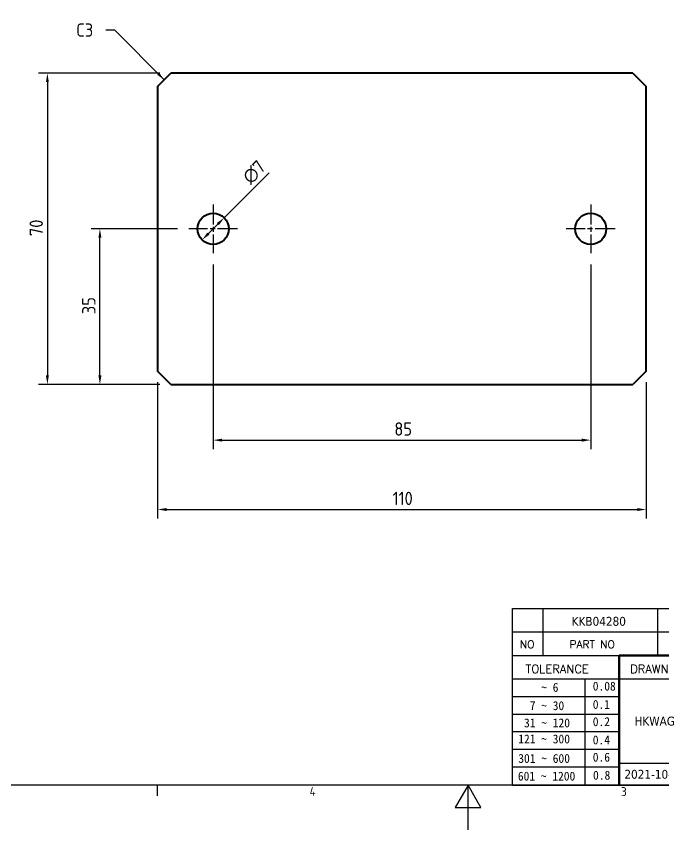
# Model space of a CAD drawing. Header units: millimetres. Extents: x 0 to 420, y 0 to 297.
# Drawn here: x 108.3 to 254, y 0 to 183 of the extents above; entities that cross this region are included whole.
import ezdxf
from ezdxf.enums import TextEntityAlignment as Align

# ---------------------------------------------------------------- set-up
doc = ezdxf.new("R2010")
doc.units = ezdxf.units.MM
doc.linetypes.add('CHAIN', pattern=[0.35429999999999995, 0.2362, -0.0295, 0.0591, -0.0295])
doc.layers.get('0').update_dxf_attribs({"color": 3, "lineweight": 25})
for name, color, linetype, lineweight in [('가시적인 것(ISO)', 3, 'Continuous', 40), ('경계(ISO)', 7, 'Continuous', 25), ('기호(ISO)', 5, 'Continuous', 25), ('제목(ISO)', 5, 'Continuous', 50), ('중심 표식(ISO)', 1, 'Continuous', 25), ('치수(ISO)', 2, 'Continuous', 25), ('해치(ISO)', 7, 'Continuous', 18)]:
    doc.layers.add(name, color=color, linetype=linetype, lineweight=lineweight)
doc.styles.add('HAN_291', font='')
doc.styles.add('HAN_370', font='', dxfattribs={"width": 2})
doc.styles.add('RC_284', font='ROMANC.shx')
doc.styles.add('RC_287', font='ROMANC.shx')
doc.styles.add('RC_292', font='ROMANC.shx')
doc.styles.add('ROMANT_294', font='romant.shx')
doc.styles.add('문자 텍스트_PSTEK_POSCO', font='isocp.shx')
doc.styles.add('치수 텍스트_PSTEK_POSCO', font='isocp.shx')
doc.styles.add('텍스트 스타일198', font='tahoma.ttf')
doc.styles.add('텍스트 스타일333', font='ROMANC.shx', dxfattribs={"width": 0.800000011920929})
doc.styles.get('HAN_291').set_extended_font_data('GulimChe')
doc.styles.get('HAN_370').set_extended_font_data('GulimChe')
doc.dimstyles.new('치수_PSTEK_POSCO', dxfattribs={"dimtxt": 3, "dimasz": 2, "dimexe": 2, "dimexo": 2.5, "dimgap": 1, "dimtad": 1, "dimrnd": 1e-08, "dimdsep": 46, "dimtxsty": '치수 텍스트_PSTEK_POSCO', "dimcen": 0.09, "dimdle": 10, "dimclrd": 7, "dimclre": 7, "dimclrt": 2, "dimadec": 1, "dimazin": 2, "dimtfac": 1, "dimtmove": 0, "dimatfit": 3, "dimfxl": 0, "dimtolj": 1, "dimlwd": -1, "dimlwe": -1, "dimarcsym": 0})
doc.dimstyles.new('치수_PSTEK_POSCO$7', dxfattribs={"dimtxt": 3, "dimasz": 2, "dimexe": 2, "dimexo": 2.5, "dimgap": 1, "dimtad": 1, "dimrnd": 1e-08, "dimdsep": 46, "dimtxsty": '치수 텍스트_PSTEK_POSCO', "dimcen": 0.09, "dimdle": 10, "dimclrd": 7, "dimclre": 7, "dimclrt": 2, "dimadec": 1, "dimazin": 2, "dimtfac": 1, "dimtmove": 0, "dimatfit": 3, "dimfxl": 0, "dimtolj": 1, "dimlwd": -1, "dimlwe": -1, "dimarcsym": 0})

# ---------------------------------------------------------------- blocks, each defined once
blk = doc.blocks.new('경계 Default Border')
at = {"layer": '경계(ISO)'}
blk.add_line((140, 10), (140, 7.599999904632568), dxfattribs=at)
at = {"layer": '경계(ISO)', "flags": 128}
for points in [[(10, 10), (10, 287.0000076293945), (410, 287.0000076293945), (410, 10), (10, 10)], [(210, 0), (210, 10), (207.1132469177246, 5), (212.8867530822754, 5), (210, 10)]]:
    blk.add_lwpolyline(points, dxfattribs=at)
at = {"layer": '경계(ISO)', "color": 2, "char_height": 2.000000029802322, "attachment_point": 7, "style": '문자 텍스트_PSTEK_POSCO'}
for s, insert in [('4', (174.3156467487881, 7.599999970197677)), ('3', (244.4456930345745, 7.580929648038))]:
    blk.add_mtext(s, dxfattribs=dict(at, insert=insert))
blk = doc.blocks.new('제목 블록 PSTEK')
for color, points in [(5, [(321.6183518841322, 17.4193704504104), (319.5281351041078, 18.24969419629727), (322.4505835294948, 22.02344462252142), (317.2195697678507, 17.0593801673321), (318.9235935156908, 16.2694494742633), (316.1741874603099, 12.79820726128571)]), (252, [(317.2195697678507, 17.0593801673321), (322.0326348870767, 21.62682475217465), (322.2781991042243, 21.94392121864296), (317.0471853425802, 16.97985676345368), (318.7512090904202, 16.1899260703855), (316.0018030350395, 12.71868385740789), (316.3356552234328, 13.00206718743325), (318.9235935156908, 16.2694494742633)]), (1, [(324.4839107253602, 19.60711530335299), (325.2419748254881, 19.60711530335299), (325.2419748254881, 20.25857663940324), (321.2266040451076, 20.25857663940324), (321.2266040451076, 19.60711530335299), (321.9846681452406, 19.60711530335299), (321.9846681452406, 15.3430047401139), (324.4839107253602, 15.3430047401139)]), (1, [(329.2277337269622, 20.25857663940324), (325.65654113025, 20.25857663940324), (325.65654113025, 15.3430047401139), (329.3580259941756, 15.3430047401139), (329.3580259941756, 15.9944660761648), (328.1137701654877, 15.9944660761648), (328.1137701654877, 17.56360607323003), (329.2277337269622, 17.56360607323003), (329.2277337269622, 18.25543873810179), (328.1137701654877, 18.25543873810179), (328.1137701654877, 19.60711530335299), (329.2277337269622, 19.60711530335299)]), (1, [(332.3312149849806, 20.25857663940324), (329.8592894925411, 20.25857663940324), (329.8592894925411, 15.3430047401139), (332.3312149849806, 15.3430047401139), (332.3312149849806, 17.4318630164523), (333.0701931098801, 15.3430047401139), (335.4855464857051, 15.3430047401139), (334.2514536401189, 19.30614745124769), (335.4379594596742, 20.25857663940324), (334.3071782107978, 20.25857663940324), (332.3312149849806, 18.99741471888304)]), (252, [(321.9846681452406, 19.60711530335299), (321.4042753185749, 19.60711530335299), (321.4042753185749, 19.45905590879572), (321.9846681452406, 19.45905590879572)]), (252, [(324.6615819988275, 19.45905590879572), (325.4196460989604, 19.45905590879572), (325.4196460989604, 20.11051724484596), (325.2419748254881, 20.11051724484596), (325.2419748254881, 19.60711530335299), (324.4839107253602, 19.60711530335299), (324.4839107253602, 15.3430047401139), (322.1623394187076, 15.3430047401139), (322.1623394187076, 15.19494534555726), (324.6615819988275, 15.19494534555726)]), (252, [(328.2914414389548, 19.45905590879572), (329.4054050004294, 19.45905590879572), (329.4054050004294, 20.11051724484596), (329.2277337269622, 20.11051724484596), (329.2277337269622, 19.60711530335299), (328.1137701654877, 19.60711530335299), (328.1137701654877, 18.25543873810179), (328.2914414389548, 18.25543873810179)]), (252, [(332.5088862584528, 20.1105172448466), (332.3312149849806, 20.1105172448466), (332.3312149849806, 18.99741471888368), (332.5088862584528, 19.11081371413894)]), (252, [(335.6156307331414, 20.11051724484596), (335.2535118015555, 20.11051724484596), (334.2514536401189, 19.30614745124769), (335.4855464857051, 15.3430047401139), (333.1954852176545, 15.3430047401139), (333.2478643833523, 15.19494534555726), (335.6632177591723, 15.19494534555726), (334.4291249135862, 19.15808805669106)]), (252, [(328.2914414389548, 17.41554667867274), (329.4054050004294, 17.41554667867274), (329.4054050004294, 18.10737934354514), (329.2277337269622, 18.10737934354514), (329.2277337269622, 17.56360607323003), (328.1137701654877, 17.56360607323003), (328.1137701654877, 15.9944660761648), (328.2914414389548, 15.9944660761648)]), (252, [(332.5088862584528, 16.92964231796647), (332.3312149849806, 17.43186301645164), (332.3312149849806, 15.3430047401139), (330.0369607660135, 15.3430047401139), (330.0369607660135, 15.19494534555726), (332.5088862584528, 15.19494534555726)]), (252, [(329.5356972676428, 15.8464066816075), (329.3580259941756, 15.8464066816075), (329.3580259941756, 15.3430047401139), (325.8342124037171, 15.3430047401139), (325.8342124037171, 15.19494534555726), (329.5356972676428, 15.19494534555726)])]:
    blk.add_hatch(color=color).paths.add_polyline_path(points)
h = blk.add_hatch(color=1)
edge = h.paths.add_edge_path(flags=0)
edge.add_line((314.2242174273352, 19.60711530335299), (314.2242174273352, 17.00126995915134))
edge.add_line((314.2242174273352, 17.00126995915134), (314.3485873187598, 17.00126995915134))
edge.add_arc((314.3485873187598, 17.6527312952023), 0.6514613360509371, 270, 360)
edge.add_line((315.0000486548106, 17.6527312952023), (315.0000486548106, 18.95565396730211))
edge.add_arc((314.3485873187598, 18.95565396730212), 0.6514613360508712, 0, 90)
edge.add_line((314.3485873187598, 19.60711530335299), (314.2242174273352, 19.60711530335299))
edge = h.paths.add_edge_path()
edge.add_arc((314.9847713324306, 18.28938669179658), 1.969189947606664, 269.9999999999959, 450)
edge.add_line((314.9847713324306, 20.25857663940318), (311.7664314776902, 20.25857663940324))
edge.add_line((311.7664314776902, 20.25857663940324), (311.7664314776902, 15.3430047401139))
edge.add_line((311.7664314776902, 15.3430047401139), (314.2242174273352, 15.3430047401139))
edge.add_line((314.2242174273352, 15.3430047401139), (314.2242174273352, 16.32019674418991))
edge.add_line((314.2242174273352, 16.32019674418991), (314.9847713324307, 16.32019674418991))
h = blk.add_hatch(color=252)
edge = h.paths.add_edge_path()
edge.add_arc((314.9847713324309, 18.28938669179657), 1.969189947606666, 270, 406.8278729790604)
edge.add_arc((315.1624426058984, 18.1413272972396), 1.969189947606962, -90, 53.560984836317004, ccw=False)
edge.add_line((315.1624426058984, 16.17213734963263), (314.4018887008024, 16.17213734963263))
edge.add_line((314.4018887008024, 16.17213734963263), (314.4018887008024, 15.19494534555726))
edge.add_line((314.4018887008024, 15.19494534555726), (311.9441027511573, 15.19494534555726))
edge.add_line((311.9441027511573, 15.19494534555726), (311.9441027511573, 15.3430047401139))
edge.add_line((311.9441027511573, 15.3430047401139), (314.2242174273352, 15.3430047401139))
edge.add_line((314.2242174273352, 15.3430047401139), (314.2242174273352, 16.32019674418991))
edge.add_line((314.2242174273352, 16.32019674418991), (314.9847713324309, 16.32019674418991))
h = blk.add_hatch(color=252)
edge = h.paths.add_edge_path()
edge.add_line((314.4018887008024, 19.45905590879572), (314.5262585922315, 19.45905590879572))
edge.add_arc((314.5262585922314, 18.80759457274939), 0.6514613360463194, 60.4189348879147, 90.00000000000318, ccw=False)
edge.add_arc((314.3485873187602, 18.95565396730057), 0.6514613360524251, 39.96992292766206, 90.00000000009999)
edge.add_line((314.3485873187591, 19.60711530335307), (314.2242174273352, 19.60711530335298))
edge.add_line((314.2242174273352, 19.60711530335299), (314.2242174273352, 17.00126995915134))
edge.add_line((314.2242174273352, 17.00126995915134), (314.3485873187591, 17.00126995915134))
edge.add_arc((314.3485873187568, 17.652731295233), 0.6514613360816299, 270.0000000002, 274.6930825552478)
edge.add_line((314.4018887008024, 17.0034541317032), (314.4018887008024, 19.45905590879572))
at = {"layer": '해치(ISO)', "true_color": 0x27d1fc}
h = blk.add_hatch(color=140, dxfattribs=at)
edge = h.paths.add_edge_path()
edge.add_ellipse((330.3660919371412, 20.15576403068321), major_axis=(9.100907360794343, 0), ratio=0.4069904968023172, start_angle=301.3098473703837, end_angle=507.7436900681698)
edge.add_ellipse((331.5340919371412, 20.4634168429492), major_axis=(-9.82350664112931, 0), ratio=0.3942600559756514, start_angle=111.51207141178469, end_angle=334.47025347086895, ccw=False)
edge.add_line((335.1363447531188, 16.8601935978785), (335.0955236905705, 16.99119398620872))
at = {"color": 180}
for p, q in [((182.475792979055, 11.79100474011392), (182.4757929790549, 51.56524660363496)), ((182.4757929790549, 51.56524660363496), (372.4757929537551, 51.56524660363496)), ((189.2651435055721, 51.56524660363496), (189.2651435055722, 41.00524660363494)), ((215.2152739891528, 41.00524660363494), (215.2152739891528, 51.56524660363496)), ((280.8758854511282, 51.56524660363496), (280.8758854511282, 41.00524660363494)), ((310.0881549537552, 51.56524660363496), (310.0881549537553, 41.00524660363494)), ((316.9044520275131, 51.56524660363496), (316.9044520275127, 41.00524660363494)), ((338.4566026226726, 51.56524660363496), (338.4566026226727, 41.00524660363494)), ((372.4757929537551, 51.56524660363496), (372.4757929537551, 11.79100474011389)), ((182.475792979055, 46.2852466036349), (372.4757929537551, 46.28524660363492)), ((182.475792979055, 41.00524660363493), (206.451475290024, 41.00524660363493)), ((222.9401812389276, 11.79100474011392), (222.9401812389276, 41.00524660363494)), ((239.4288871878316, 11.79100474011392), (239.4288871878316, 41.00524660363494)), ((255.9175931367356, 11.79100474011392), (255.9175931367356, 41.00524660363494)), ((268.6918866058747, 41.00524660363494), (268.6918866058747, 30.44524660363498)), ((280.8758854511282, 41.00524660363494), (280.8758854511282, 25.16524660363502)), ((310.088154953755, 41.00524660363494), (310.088154953755, 11.79100474011392)), ((182.475792979055, 35.72524660363497), (206.451475290024, 35.72524660363497)), ((198.8621818849491, 12.02524660363491), (198.8621818849491, 35.72524660363497)), ((206.451475290024, 35.72524660363497), (372.4757929537551, 35.72524660363497)), ((182.475792979055, 31.77524660363492), (206.451475290024, 31.77524660363492)), ((255.917593136736, 30.44524660363498), (372.4757929537552, 30.44524660363501)), ((182.475792979055, 27.82524660363487), (206.451475290024, 27.82524660363487)), ((182.475792979055, 23.87524660363505), (206.451475290024, 23.87524660363505)), ((255.9175931367359, 25.16524660363502), (372.4757929537552, 25.165246603635)), ((268.6918866058744, 25.16524660363502), (268.6918866058744, 11.79100474011392)), ((182.475792979055, 19.92524660363478), (206.451475290024, 19.92524660363478)), ((255.9175931367359, 19.88524660363481), (310.0881549537553, 19.88524660363481)), ((206.451475290024, 16.74100474011396), (255.9175931367359, 16.74100474011396)), ((182.475792979055, 15.97524660363496), (206.451475290024, 15.97524660363496)), ((182.475792979055, 11.79100474011392), (372.4757929537551, 11.79100474011389))]:
    blk.add_line(p, q, dxfattribs=at)
at = {"color": 7, "lineweight": 50}
for p, q in [((206.4514752900237, 11.79100474011392), (206.4514752900237, 41.00524660363494)), ((206.451475290024, 41.00524660363494), (372.4757929537551, 41.00524660363496))]:
    blk.add_line(p, q, dxfattribs=at)
at = {"color": 7}
for p, q in [((322.4505835294948, 22.02344462252142), (317.2195697678507, 17.0593801673321)), ((319.5281351041078, 18.24969419629727), (322.4505835294948, 22.02344462252142)), ((311.7664314776902, 20.25900474011391), (311.7664314776902, 15.34300474011391)), ((314.9847713324309, 20.25857663940324), (311.7664314776902, 20.25857663940324)), ((314.9847713324309, 20.25857663940324), (311.7664314776902, 20.25857663940324)), ((311.7664314776902, 20.25857663940324), (311.7664314776902, 15.3430047401139)), ((322.2781991042243, 21.94392121864296), (317.0471853425802, 16.97985676345368)), ((317.2195697678507, 17.0593801673321), (322.0326348870767, 21.62682475217465)), ((325.2419748254881, 20.25857663940324), (321.2266040451076, 20.25857663940324)), ((321.2266040451076, 20.25857663940324), (321.2266040451076, 19.60711530335299)), ((325.2419748254881, 20.25857663940324), (321.2266040451076, 20.25857663940324)), ((321.2266040451076, 20.25857663940324), (321.2266040451076, 19.60711530335299)), ((322.0326348870767, 21.62682475217465), (322.2781991042243, 21.94392121864296)), ((325.2419748254881, 19.60711530335299), (325.2419748254881, 20.25857663940324)), ((325.2419748254881, 19.60711530335299), (325.2419748254881, 20.25857663940324)), ((329.2277337269622, 20.25857663940324), (325.65654113025, 20.25857663940324)), ((325.65654113025, 20.25857663940324), (325.65654113025, 15.3430047401139)), ((325.65654113025, 20.25857663940324), (325.65654113025, 15.3430047401139)), ((329.2277337269622, 20.25857663940324), (325.65654113025, 20.25857663940324)), ((329.2277337269622, 19.60711530335299), (329.2277337269622, 20.25857663940324)), ((329.2277337269622, 19.60711530335299), (329.2277337269622, 20.25857663940324)), ((332.3312149849806, 20.25857663940324), (329.8592894925411, 20.25857663940324)), ((329.8592894925411, 20.25857663940324), (329.8592894925411, 15.3430047401139)), ((329.8592894925411, 20.25857663940324), (329.8592894925411, 15.3430047401139)), ((332.3312149849806, 20.25857663940324), (329.8592894925411, 20.25857663940324)), ((334.3071782107978, 20.25857663940324), (332.3312149849806, 18.99741471888304)), ((332.3312149849806, 18.99741471888304), (332.3312149849806, 20.25857663940324)), ((334.3071782107978, 20.25857663940324), (332.3312149849806, 18.99741471888304)), ((332.3312149849806, 18.99741471888304), (332.3312149849806, 20.25857663940324)), ((334.2514536401189, 19.30614745124769), (335.4379594596742, 20.25857663940324)), ((334.2514536401189, 19.30614745124769), (335.4379594596742, 20.25857663940324)), ((335.4379594596742, 20.25857663940324), (334.3071782107978, 20.25857663940324)), ((335.4379594596742, 20.25857663940324), (334.3071782107978, 20.25857663940324)), ((314.2242174273352, 17.00126995915134), (314.2242174273352, 19.60711530335299)), ((314.2242174273352, 19.60711530335299), (314.3485873187591, 19.60711530335299)), ((314.3485873187591, 19.60711530335299), (314.2242174273352, 19.60711530335299)), ((314.2242174273352, 19.60711530335299), (314.2242174273352, 17.00126995915134)), ((314.2242174273352, 17.00126995915134), (314.2242174273352, 19.60711530335299)), ((314.2242174273352, 19.60711530335299), (314.3485873187591, 19.60711530335299)), ((314.4018887008024, 19.45905590879572), (314.5262585922314, 19.45905590879572)), ((314.4018887008024, 17.0034541317032), (314.4018887008024, 19.45905590879572)), ((315.0000486548106, 18.95565396730275), (315.0000486548106, 17.65273129520161)), ((315.0000486548106, 18.95565396730275), (315.0000486548106, 17.65273129520161)), ((321.2266040451076, 19.60711530335299), (321.9846681452406, 19.60711530335299)), ((321.2266040451076, 19.60711530335299), (321.9846681452406, 19.60711530335299)), ((321.4042753185749, 19.60711530335299), (321.4042753185749, 19.45905590879572)), ((321.9846681452406, 19.60711530335299), (321.4042753185749, 19.60711530335299)), ((321.4042753185749, 19.45905590879572), (321.9846681452406, 19.45905590879572)), ((321.9846681452406, 19.60711530335299), (321.9846681452406, 15.3430047401139)), ((321.9846681452406, 19.45905590879572), (321.9846681452406, 19.60711530335299)), ((321.9846681452406, 19.60711530335299), (321.9846681452406, 15.3430047401139)), ((324.4839107253602, 19.60711530335299), (325.2419748254881, 19.60711530335299)), ((324.4839107253602, 15.3430047401139), (324.4839107253602, 19.60711530335299)), ((325.2419748254881, 19.60711530335299), (324.4839107253602, 19.60711530335299)), ((324.4839107253602, 19.60711530335299), (324.4839107253602, 15.3430047401139)), ((324.4839107253602, 19.60711530335299), (325.2419748254881, 19.60711530335299)), ((324.4839107253602, 15.3430047401139), (324.4839107253602, 19.60711530335299)), ((324.6615819988275, 19.45905590879572), (325.4196460989604, 19.45905590879572)), ((324.6615819988275, 15.19494534555726), (324.6615819988275, 19.45905590879572)), ((325.4196460989604, 20.11051724484596), (325.2419748254881, 20.11051724484596)), ((325.2419748254881, 20.11051724484596), (325.2419748254881, 19.60711530335299)), ((325.4196460989604, 19.45905590879572), (325.4196460989604, 20.11051724484596)), ((328.1137701654877, 18.25543873810179), (328.1137701654877, 19.60711530335299)), ((328.1137701654877, 19.60711530335299), (329.2277337269622, 19.60711530335299)), ((329.2277337269622, 19.60711530335299), (328.1137701654877, 19.60711530335299)), ((328.1137701654877, 19.60711530335299), (328.1137701654877, 18.25543873810179)), ((328.1137701654877, 18.25543873810179), (328.1137701654877, 19.60711530335299)), ((328.1137701654877, 19.60711530335299), (329.2277337269622, 19.60711530335299)), ((328.2914414389548, 18.25543873810179), (328.2914414389548, 19.45905590879572)), ((328.2914414389548, 19.45905590879572), (329.4054050004294, 19.45905590879572)), ((329.4054050004294, 20.11051724484596), (329.2277337269622, 20.11051724484596)), ((329.2277337269622, 20.11051724484596), (329.2277337269622, 19.60711530335299)), ((329.4054050004294, 19.45905590879572), (329.4054050004294, 20.11051724484596)), ((332.5088862584528, 20.1105172448466), (332.3312149849806, 20.1105172448466)), ((332.3312149849806, 20.1105172448466), (332.3312149849806, 18.99741471888368)), ((332.3312149849806, 18.99741471888368), (332.5088862584528, 19.11081371413894)), ((332.5088862584528, 19.11081371413894), (332.5088862584528, 20.1105172448466)), ((335.2535118015555, 20.11051724484596), (334.2514536401189, 19.30614745124769)), ((335.4855464857051, 15.3430047401139), (334.2514536401189, 19.30614745124769)), ((334.2514536401189, 19.30614745124769), (335.4855464857051, 15.3430047401139)), ((335.4855464857051, 15.3430047401139), (334.2514536401189, 19.30614745124769)), ((334.4291249135862, 19.15808805669104), (335.6156307331414, 20.11051724484596)), ((335.6632177591723, 15.19494534555726), (334.4291249135862, 19.15808805669104)), ((335.6156307331414, 20.11051724484596), (335.2535118015555, 20.11051724484596)), ((314.3485873187591, 17.00126995915134), (314.2242174273352, 17.00126995915134)), ((314.2242174273352, 17.00126995915134), (314.3485873187591, 17.00126995915134)), ((314.3485873187591, 17.00126995915134), (314.2242174273352, 17.00126995915134)), ((316.1741874603099, 12.79820726128571), (321.6183518841322, 17.4193704504104)), ((317.0471853425802, 16.97985676345368), (318.7512090904202, 16.1899260703855)), ((318.9235935156908, 16.2694494742633), (317.2195697678507, 17.0593801673321)), ((317.2195697678507, 17.0593801673321), (318.9235935156908, 16.2694494742633)), ((321.6183518841322, 17.4193704504104), (319.5281351041078, 18.24969419629727)), ((329.2277337269622, 18.25543873810179), (328.1137701654877, 18.25543873810179)), ((328.1137701654877, 18.25543873810179), (328.2914414389548, 18.25543873810179)), ((329.2277337269622, 18.25543873810179), (328.1137701654877, 18.25543873810179)), ((328.1137701654877, 17.56360607323003), (329.2277337269622, 17.56360607323003)), ((328.1137701654877, 15.9944660761648), (328.1137701654877, 17.56360607323003)), ((329.2277337269622, 17.56360607323003), (328.1137701654877, 17.56360607323003)), ((328.1137701654877, 17.56360607323003), (328.1137701654877, 15.9944660761648)), ((328.1137701654877, 17.56360607323003), (329.2277337269622, 17.56360607323003)), ((328.1137701654877, 15.9944660761648), (328.1137701654877, 17.56360607323003)), ((328.2914414389548, 15.9944660761648), (328.2914414389548, 17.41554667867274)), ((328.2914414389548, 17.41554667867274), (329.4054050004294, 17.41554667867274)), ((329.2277337269622, 17.56360607323003), (329.2277337269622, 18.25543873810179)), ((329.2277337269622, 17.56360607323003), (329.2277337269622, 18.25543873810179)), ((329.4054050004294, 18.10737934354514), (329.2277337269622, 18.10737934354514)), ((329.2277337269622, 18.10737934354514), (329.2277337269622, 17.56360607323003)), ((329.4054050004294, 17.41554667867274), (329.4054050004294, 18.10737934354514)), ((332.3312149849806, 17.4318630164523), (333.0701931098801, 15.3430047401139)), ((332.3312149849806, 15.3430047401139), (332.3312149849806, 17.4318630164523)), ((332.5088862584528, 16.92964231796647), (332.3312149849806, 17.43186301645164)), ((332.3312149849806, 17.43186301645164), (332.3312149849806, 15.3430047401139)), ((332.3312149849806, 17.4318630164523), (333.0701931098801, 15.3430047401139)), ((332.3312149849806, 15.3430047401139), (332.3312149849806, 17.4318630164523)), ((332.5088862584528, 15.19494534555726), (332.5088862584528, 16.92964231796647)), ((345.0447381189468, 17.50375595811051), (344.9867755289346, 17.689895936919)), ((311.7664314776902, 15.3430047401139), (314.2242174273352, 15.3430047401139)), ((311.7664314776902, 15.3430047401139), (314.2242174273352, 15.3430047401139)), ((314.2242174273352, 15.3430047401139), (311.9441027511573, 15.3430047401139)), ((311.9441027511573, 15.3430047401139), (311.9441027511573, 15.19494534555726)), ((311.9441027511573, 15.19494534555726), (314.4018887008024, 15.19494534555726)), ((314.2242174273352, 16.32019674418991), (314.9847713324309, 16.32019674418991)), ((314.2242174273352, 15.3430047401139), (314.2242174273352, 16.32019674418991)), ((314.9847713324309, 16.32019674418991), (314.2242174273352, 16.32019674418991)), ((314.2242174273352, 16.32019674418991), (314.2242174273352, 15.3430047401139)), ((314.2242174273352, 16.32019674418991), (314.9847713324309, 16.32019674418991)), ((314.2242174273352, 15.3430047401139), (314.2242174273352, 16.32019674418991)), ((314.4018887008024, 16.17213734963263), (315.162442605898, 16.17213734963263)), ((314.4018887008024, 15.19494534555726), (314.4018887008024, 16.17213734963263)), ((318.7512090904202, 16.1899260703855), (316.0018030350395, 12.71868385740789)), ((318.9235935156908, 16.2694494742633), (316.1741874603099, 12.79820726128571)), ((316.3356552234328, 13.00206718743325), (318.9235935156908, 16.2694494742633)), ((321.9846681452406, 15.3430047401139), (324.4839107253602, 15.3430047401139)), ((321.9846681452406, 15.3430047401139), (324.4839107253602, 15.3430047401139)), ((324.4839107253602, 15.3430047401139), (322.1623394187076, 15.3430047401139)), ((322.1623394187076, 15.3430047401139), (322.1623394187076, 15.19494534555726)), ((322.1623394187076, 15.19494534555726), (324.6615819988275, 15.19494534555726)), ((325.65654113025, 15.3430047401139), (329.3580259941756, 15.3430047401139)), ((325.65654113025, 15.3430047401139), (329.3580259941756, 15.3430047401139)), ((329.3580259941756, 15.3430047401139), (325.8342124037171, 15.3430047401139)), ((325.8342124037171, 15.3430047401139), (325.8342124037171, 15.19494534555726)), ((325.8342124037171, 15.19494534555726), (329.5356972676428, 15.19494534555726)), ((329.3580259941756, 15.9944660761648), (328.1137701654877, 15.9944660761648)), ((328.1137701654877, 15.9944660761648), (328.2914414389548, 15.9944660761648)), ((329.3580259941756, 15.9944660761648), (328.1137701654877, 15.9944660761648)), ((329.3580259941756, 15.3430047401139), (329.3580259941756, 15.9944660761648)), ((329.3580259941756, 15.3430047401139), (329.3580259941756, 15.9944660761648)), ((329.5356972676428, 15.8464066816075), (329.3580259941756, 15.8464066816075)), ((329.3580259941756, 15.8464066816075), (329.3580259941756, 15.3430047401139)), ((329.5356972676428, 15.19494534555726), (329.5356972676428, 15.8464066816075)), ((329.8592894925411, 15.3430047401139), (332.3312149849806, 15.3430047401139)), ((329.8592894925411, 15.3430047401139), (332.3312149849806, 15.3430047401139)), ((332.3312149849806, 15.3430047401139), (330.0369607660135, 15.3430047401139)), ((330.0369607660135, 15.3430047401139), (330.0369607660135, 15.19494534555726)), ((330.0369607660135, 15.19494534555726), (332.5088862584528, 15.19494534555726)), ((333.0701931098801, 15.3430047401139), (335.4855464857051, 15.3430047401139)), ((333.0701931098801, 15.3430047401139), (335.4855464857051, 15.3430047401139)), ((335.4855464857051, 15.3430047401139), (333.1954852176545, 15.3430047401139)), ((333.1954852176545, 15.3430047401139), (333.2478643833523, 15.19494534555726)), ((333.2478643833523, 15.19494534555726), (335.6632177591723, 15.19494534555726)), ((316.0018030350395, 12.71868385740789), (316.3356552234328, 13.00206718743325))]:
    blk.add_line(p, q, dxfattribs=at)
at = {"color": 5}
for p, q in [((322.4505835294948, 22.02344462252142), (317.2195697678507, 17.0593801673321)), ((319.5281351041078, 18.24969419629727), (322.4505835294948, 22.02344462252142)), ((316.1741874603099, 12.79820726128571), (321.6183518841322, 17.4193704504104)), ((317.2195697678507, 17.0593801673321), (318.9235935156908, 16.2694494742633)), ((321.6183518841322, 17.4193704504104), (319.5281351041078, 18.24969419629727)), ((318.9235935156908, 16.2694494742633), (316.1741874603099, 12.79820726128571))]:
    blk.add_line(p, q, dxfattribs=at)
at = {"color": 1}
for p, q in [((314.9847713324309, 20.25857663940324), (311.7664314776902, 20.25857663940324)), ((311.7664314776902, 20.25857663940324), (311.7664314776902, 15.3430047401139)), ((325.2419748254881, 20.25857663940324), (321.2266040451076, 20.25857663940324)), ((321.2266040451076, 20.25857663940324), (321.2266040451076, 19.60711530335299)), ((325.2419748254881, 19.60711530335299), (325.2419748254881, 20.25857663940324)), ((329.2277337269622, 20.25857663940324), (325.65654113025, 20.25857663940324)), ((325.65654113025, 20.25857663940324), (325.65654113025, 15.3430047401139)), ((329.2277337269622, 19.60711530335299), (329.2277337269622, 20.25857663940324)), ((332.3312149849806, 20.25857663940324), (329.8592894925411, 20.25857663940324)), ((329.8592894925411, 20.25857663940324), (329.8592894925411, 15.3430047401139)), ((334.3071782107978, 20.25857663940324), (332.3312149849806, 18.99741471888304)), ((332.3312149849806, 18.99741471888304), (332.3312149849806, 20.25857663940324)), ((334.2514536401189, 19.30614745124769), (335.4379594596742, 20.25857663940324)), ((335.4379594596742, 20.25857663940324), (334.3071782107978, 20.25857663940324)), ((314.2242174273352, 17.00126995915134), (314.2242174273352, 19.60711530335299)), ((314.2242174273352, 19.60711530335299), (314.3485873187591, 19.60711530335299)), ((315.0000486548106, 18.95565396730275), (315.0000486548106, 17.65273129520161)), ((321.2266040451076, 19.60711530335299), (321.9846681452406, 19.60711530335299)), ((321.9846681452406, 19.60711530335299), (321.9846681452406, 15.3430047401139)), ((324.4839107253602, 19.60711530335299), (325.2419748254881, 19.60711530335299)), ((324.4839107253602, 15.3430047401139), (324.4839107253602, 19.60711530335299)), ((328.1137701654877, 18.25543873810179), (328.1137701654877, 19.60711530335299)), ((328.1137701654877, 19.60711530335299), (329.2277337269622, 19.60711530335299)), ((335.4855464857051, 15.3430047401139), (334.2514536401189, 19.30614745124769)), ((314.3485873187591, 17.00126995915134), (314.2242174273352, 17.00126995915134)), ((329.2277337269622, 18.25543873810179), (328.1137701654877, 18.25543873810179)), ((328.1137701654877, 17.56360607323003), (329.2277337269622, 17.56360607323003)), ((328.1137701654877, 15.9944660761648), (328.1137701654877, 17.56360607323003)), ((329.2277337269622, 17.56360607323003), (329.2277337269622, 18.25543873810179)), ((332.3312149849806, 17.4318630164523), (333.0701931098801, 15.3430047401139)), ((332.3312149849806, 15.3430047401139), (332.3312149849806, 17.4318630164523)), ((311.7664314776902, 15.3430047401139), (314.2242174273352, 15.3430047401139)), ((314.2242174273352, 16.32019674418991), (314.9847713324309, 16.32019674418991)), ((314.2242174273352, 15.3430047401139), (314.2242174273352, 16.32019674418991)), ((321.9846681452406, 15.3430047401139), (324.4839107253602, 15.3430047401139)), ((325.65654113025, 15.3430047401139), (329.3580259941756, 15.3430047401139)), ((329.3580259941756, 15.9944660761648), (328.1137701654877, 15.9944660761648)), ((329.3580259941756, 15.3430047401139), (329.3580259941756, 15.9944660761648)), ((329.8592894925411, 15.3430047401139), (332.3312149849806, 15.3430047401139)), ((333.0701931098801, 15.3430047401139), (335.4855464857051, 15.3430047401139))]:
    blk.add_line(p, q, dxfattribs=at)
at = {"color": 7}
for centre, radius, start, end in [((314.9847713324309, 18.28938669179658), 1.969189947606665, 270, 90), ((314.9847713324309, 18.28938669179658), 1.969189947606665, 270, 90), ((314.3485873187598, 18.95565396730211), 0.6514613360508712, 0, 90), ((314.3485873187602, 18.95565396730057), 0.6514613360524251, 39.96992292766117, 90), ((314.3485873187598, 18.95565396730212), 0.6514613360508712, 0, 90), ((314.5262585922314, 18.80759457274939), 0.6514613360463193, 60.41893488791137, 90), ((314.9847713324307, 18.2893866917965), 1.969189947606594, 270, 46.82787297909833), ((315.1624426058984, 18.1413272972396), 1.969189947606961, 270, 53.56098483636067), ((314.3485873187597, 17.65273129520228), 0.6514613360509381, 270, 0), ((314.3485873187598, 17.6527312952023), 0.6514613360509381, 270, 0), ((314.3485873187568, 17.652731295233), 0.6514613360816299, 270, 274.6930825552478)]:
    blk.add_arc(centre, radius, start, end, dxfattribs=at)
at = {"color": 1}
for centre, radius, start, end in [((314.9847713324309, 18.28938669179657), 1.969189947606665, 270, 90), ((314.3485873187598, 18.95565396730211), 0.6514613360508712, 0, 90), ((314.3485873187598, 17.6527312952023), 0.6514613360509381, 270, 0)]:
    blk.add_arc(centre, radius, start, end, dxfattribs=at)
at = {"layer": '제목(ISO)', "lineweight": 18}
blk.add_line((182.475792979055, 35.72500474011393), (182.475792979055, 11.79100474011392), dxfattribs=at)
at = {"layer": '제목(ISO)'}
for p, q in [((322.4505835294948, 22.02344462252142), (317.2195697678507, 17.0593801673321)), ((319.5281351041078, 18.24969419629727), (322.4505835294948, 22.02344462252142)), ((314.9847713324306, 20.25857663940324), (311.7664314776902, 20.25857663940324)), ((311.7664314776902, 20.25857663940324), (311.7664314776902, 15.3430047401139)), ((322.2781991042243, 21.94392121864296), (317.0471853425802, 16.97985676345368)), ((317.2195697678507, 17.0593801673321), (322.0326348870767, 21.62682475217465)), ((325.2419748254881, 20.25857663940324), (321.2266040451076, 20.25857663940324)), ((321.2266040451076, 20.25857663940324), (321.2266040451076, 19.60711530335299)), ((322.0326348870767, 21.62682475217465), (322.2781991042243, 21.94392121864296)), ((325.2419748254881, 19.60711530335299), (325.2419748254881, 20.25857663940324)), ((329.2277337269622, 20.25857663940324), (325.65654113025, 20.25857663940324)), ((325.65654113025, 20.25857663940324), (325.65654113025, 15.3430047401139)), ((329.2277337269622, 19.60711530335299), (329.2277337269622, 20.25857663940324)), ((332.3312149849806, 20.25857663940324), (329.8592894925411, 20.25857663940324)), ((329.8592894925411, 20.25857663940324), (329.8592894925411, 15.3430047401139)), ((334.3071782107978, 20.25857663940324), (332.3312149849806, 18.99741471888304)), ((332.3312149849806, 18.99741471888304), (332.3312149849806, 20.25857663940324)), ((334.2514536401189, 19.30614745124769), (335.4379594596742, 20.25857663940324)), ((335.4379594596742, 20.25857663940324), (334.3071782107978, 20.25857663940324)), ((314.2242174273352, 17.00126995915134), (314.2242174273352, 19.60711530335299)), ((314.2242174273352, 19.60711530335299), (314.3485873187598, 19.60711530335299)), ((314.3485873187591, 19.60711530335299), (314.2242174273352, 19.60711530335299)), ((314.2242174273352, 19.60711530335299), (314.2242174273352, 17.00126995915134)), ((314.4018887008024, 19.45905590879572), (314.5262585922314, 19.45905590879572)), ((314.4018887008024, 17.0034541317032), (314.4018887008024, 19.45905590879572)), ((315.0000486548106, 18.95565396730211), (315.0000486548106, 17.6527312952023)), ((321.2266040451076, 19.60711530335299), (321.9846681452406, 19.60711530335299)), ((321.9846681452406, 19.60711530335299), (321.4042753185749, 19.60711530335299)), ((321.4042753185749, 19.60711530335299), (321.4042753185749, 19.45905590879572)), ((321.4042753185749, 19.45905590879572), (321.9846681452406, 19.45905590879572)), ((321.9846681452406, 19.60711530335299), (321.9846681452406, 15.3430047401139)), ((321.9846681452406, 19.45905590879572), (321.9846681452406, 19.60711530335299)), ((324.4839107253602, 19.60711530335299), (325.2419748254881, 19.60711530335299)), ((324.4839107253602, 15.3430047401139), (324.4839107253602, 19.60711530335299)), ((325.2419748254881, 19.60711530335299), (324.4839107253602, 19.60711530335299)), ((324.4839107253602, 19.60711530335299), (324.4839107253602, 15.3430047401139)), ((324.6615819988275, 19.45905590879572), (325.4196460989604, 19.45905590879572)), ((324.6615819988275, 15.19494534555726), (324.6615819988275, 19.45905590879572)), ((325.4196460989604, 20.11051724484596), (325.2419748254881, 20.11051724484596)), ((325.2419748254881, 20.11051724484596), (325.2419748254881, 19.60711530335299)), ((325.4196460989604, 19.45905590879572), (325.4196460989604, 20.11051724484596)), ((328.1137701654877, 18.25543873810179), (328.1137701654877, 19.60711530335299)), ((328.1137701654877, 19.60711530335299), (329.2277337269622, 19.60711530335299)), ((329.2277337269622, 19.60711530335299), (328.1137701654877, 19.60711530335299)), ((328.1137701654877, 19.60711530335299), (328.1137701654877, 18.25543873810179)), ((328.2914414389548, 19.45905590879572), (329.4054050004294, 19.45905590879572)), ((328.2914414389548, 18.25543873810179), (328.2914414389548, 19.45905590879572)), ((329.4054050004294, 20.11051724484596), (329.2277337269622, 20.11051724484596)), ((329.2277337269622, 20.11051724484596), (329.2277337269622, 19.60711530335299)), ((329.4054050004294, 19.45905590879572), (329.4054050004294, 20.11051724484596)), ((332.5088862584528, 20.1105172448466), (332.3312149849806, 20.1105172448466)), ((332.3312149849806, 20.1105172448466), (332.3312149849806, 18.99741471888368)), ((332.3312149849806, 18.99741471888368), (332.5088862584528, 19.11081371413894)), ((332.5088862584528, 19.11081371413894), (332.5088862584528, 20.1105172448466)), ((335.2535118015555, 20.11051724484596), (334.2514536401189, 19.30614745124769)), ((335.4855464857051, 15.3430047401139), (334.2514536401189, 19.30614745124769)), ((334.2514536401189, 19.30614745124769), (335.4855464857051, 15.3430047401139)), ((334.4291249135862, 19.15808805669106), (335.6156307331414, 20.11051724484596)), ((335.6632177591723, 15.19494534555726), (334.4291249135862, 19.15808805669106)), ((335.6156307331414, 20.11051724484596), (335.2535118015555, 20.11051724484596)), ((314.3485873187598, 17.00126995915134), (314.2242174273352, 17.00126995915134)), ((314.2242174273352, 17.00126995915134), (314.3485873187591, 17.00126995915134)), ((316.1741874603099, 12.79820726128571), (321.6183518841322, 17.4193704504104)), ((317.0471853425802, 16.97985676345368), (318.7512090904202, 16.1899260703855)), ((317.2195697678507, 17.0593801673321), (318.9235935156908, 16.2694494742633)), ((318.9235935156908, 16.2694494742633), (317.2195697678507, 17.0593801673321)), ((321.6183518841322, 17.4193704504104), (319.5281351041078, 18.24969419629727)), ((329.2277337269622, 18.25543873810179), (328.1137701654877, 18.25543873810179)), ((328.1137701654877, 18.25543873810179), (328.2914414389548, 18.25543873810179)), ((328.1137701654877, 15.9944660761648), (328.1137701654877, 17.56360607323003)), ((328.1137701654877, 17.56360607323003), (329.2277337269622, 17.56360607323003)), ((329.2277337269622, 17.56360607323003), (328.1137701654877, 17.56360607323003)), ((328.1137701654877, 17.56360607323003), (328.1137701654877, 15.9944660761648)), ((328.2914414389548, 17.41554667867274), (329.4054050004294, 17.41554667867274)), ((328.2914414389548, 15.9944660761648), (328.2914414389548, 17.41554667867274)), ((329.2277337269622, 17.56360607323003), (329.2277337269622, 18.25543873810179)), ((329.4054050004294, 18.10737934354514), (329.2277337269622, 18.10737934354514)), ((329.2277337269622, 18.10737934354514), (329.2277337269622, 17.56360607323003)), ((329.4054050004294, 17.41554667867274), (329.4054050004294, 18.10737934354514)), ((332.3312149849806, 15.3430047401139), (332.3312149849806, 17.4318630164523)), ((332.3312149849806, 17.4318630164523), (333.0701931098801, 15.3430047401139)), ((332.5088862584528, 16.92964231796647), (332.3312149849806, 17.43186301645164)), ((332.3312149849806, 17.43186301645164), (332.3312149849806, 15.3430047401139)), ((332.5088862584528, 15.19494534555726), (332.5088862584528, 16.92964231796647)), ((311.7664314776902, 15.3430047401139), (314.2242174273352, 15.3430047401139)), ((314.2242174273352, 15.3430047401139), (311.9441027511573, 15.3430047401139)), ((311.9441027511573, 15.3430047401139), (311.9441027511573, 15.19494534555726)), ((311.9441027511573, 15.19494534555726), (314.4018887008024, 15.19494534555726)), ((314.2242174273352, 15.3430047401139), (314.2242174273352, 16.32019674418991)), ((314.2242174273352, 16.32019674418991), (314.9847713324307, 16.32019674418991)), ((314.9847713324309, 16.32019674418991), (314.2242174273352, 16.32019674418991)), ((314.2242174273352, 16.32019674418991), (314.2242174273352, 15.3430047401139)), ((314.4018887008024, 15.19494534555726), (314.4018887008024, 16.17213734963263)), ((314.4018887008024, 16.17213734963263), (315.1624426058984, 16.17213734963263)), ((318.7512090904202, 16.1899260703855), (316.0018030350395, 12.71868385740789)), ((318.9235935156908, 16.2694494742633), (316.1741874603099, 12.79820726128571)), ((316.3356552234328, 13.00206718743325), (318.9235935156908, 16.2694494742633)), ((321.9846681452406, 15.3430047401139), (324.4839107253602, 15.3430047401139)), ((324.4839107253602, 15.3430047401139), (322.1623394187076, 15.3430047401139)), ((322.1623394187076, 15.3430047401139), (322.1623394187076, 15.19494534555726)), ((322.1623394187076, 15.19494534555726), (324.6615819988275, 15.19494534555726)), ((325.65654113025, 15.3430047401139), (329.3580259941756, 15.3430047401139)), ((329.3580259941756, 15.3430047401139), (325.8342124037171, 15.3430047401139)), ((325.8342124037171, 15.3430047401139), (325.8342124037171, 15.19494534555726)), ((325.8342124037171, 15.19494534555726), (329.5356972676428, 15.19494534555726)), ((329.3580259941756, 15.9944660761648), (328.1137701654877, 15.9944660761648)), ((328.1137701654877, 15.9944660761648), (328.2914414389548, 15.9944660761648)), ((329.3580259941756, 15.3430047401139), (329.3580259941756, 15.9944660761648)), ((329.5356972676428, 15.8464066816075), (329.3580259941756, 15.8464066816075)), ((329.3580259941756, 15.8464066816075), (329.3580259941756, 15.3430047401139)), ((329.5356972676428, 15.19494534555726), (329.5356972676428, 15.8464066816075)), ((329.8592894925411, 15.3430047401139), (332.3312149849806, 15.3430047401139)), ((332.3312149849806, 15.3430047401139), (330.0369607660135, 15.3430047401139)), ((330.0369607660135, 15.3430047401139), (330.0369607660135, 15.19494534555726)), ((330.0369607660135, 15.19494534555726), (332.5088862584528, 15.19494534555726)), ((333.0701931098801, 15.3430047401139), (335.4855464857051, 15.3430047401139)), ((335.4855464857051, 15.3430047401139), (333.1954852176545, 15.3430047401139)), ((333.1954852176545, 15.3430047401139), (333.2478643833523, 15.19494534555726)), ((333.2478643833523, 15.19494534555726), (335.6632177591723, 15.19494534555726)), ((316.0018030350395, 12.71868385740789), (316.3356552234328, 13.00206718743325))]:
    blk.add_line(p, q, dxfattribs=at)
at = {"layer": '제목(ISO)', "color": 4}
blk.add_line((335.1363447531188, 16.8601935978785), (335.0955236905705, 16.99119398620872), dxfattribs=at)
at = {"layer": '제목(ISO)'}
for centre, radius, start, end in [((314.9847713324306, 18.28938669179658), 1.969189947606664, 46.82787297909431, 90), ((314.3485873187598, 18.95565396730212), 0.6514613360508712, 0, 90), ((314.3485873187602, 18.95565396730057), 0.6514613360524251, 39.96992292766117, 90), ((314.5262585922314, 18.80759457274939), 0.6514613360463193, 60.41893488791137, 90), ((314.9847713324307, 18.2893866917965), 1.969189947606594, 270, 46.82787297909833), ((314.9847713324309, 18.28938669179657), 1.969189947606666, 270, 46.8278729790603), ((315.1624426058984, 18.1413272972396), 1.969189947606962, 270, 53.56098483631701), ((314.3485873187598, 17.6527312952023), 0.6514613360509371, 270, 0), ((314.3485873187568, 17.652731295233), 0.6514613360816299, 270, 274.6930825552478)]:
    blk.add_arc(centre, radius, start, end, dxfattribs=at)
at = {"layer": '제목(ISO)', "color": 4}
for centre, major_axis, ratio, start_param, end_param in [((331.5340919371412, 20.4634168429492), (9.82350664112931, 0), 0.3942600559756514, 5.087845455444478, 8.97919982663645), ((330.3660919371412, 20.15576403068321), (9.100907360794343, 0), 0.4069904968023172, 5.258848905294775, 8.861799147915196)]:
    blk.add_ellipse(centre, major_axis=major_axis, ratio=ratio, start_param=start_param, end_param=end_param, dxfattribs=at)
at = {"color": 2}
for s, height, style, p in [('NO', 1.742399930953979, 'RC_284', (184.135398793432, 42.62317362549192)), ('PART NO', 1.742399930953979, 'RC_284', (195.3359407378685, 42.62317362549192)), ('DESCRIPTION', 1.742399930953979, 'RC_284', (240.4025565652523, 42.62317362549192)), ("Q'TY", 1.742399930953979, 'RC_284', (310.1440786515383, 42.62317362549192)), ('COLOR/FINISH', 1.742399930953979, 'RC_284', (317.7725341324144, 42.62317362549192)), ('REMARK', 1.742399930953979, 'RC_284', (348.346649953877, 42.62317362549192)), (' TOLERANCE', 1.899999976158142, 'RC_287', (184.0872874387979, 37.00893196870329)), ('DRAWN', 1.899999976158142, 'RC_287', (208.9766620976279, 37.00893196870329)), ('CHECKED', 1.899999976158142, 'RC_287', (223.6856844514997, 37.00893196870329)), ('APPROVED', 1.899999976158142, 'RC_287', (239.7795453577791, 37.00893196870329)), ('UNIT', 1.742399930953979, 'RC_284', (259.1652673287452, 37.34317362549218)), ('SCALE', 1.742399930953979, 'RC_284', (270.2934779252897, 37.34317362549218)), ('MODEL NAME', 2.178000062704086, 'RC_292', (284.096330289083, 37.25462520371384)), ('    ~ 6', 2.000000029802322, 'HAN_291', (183.7721304966814, 32.8176515608431)), ('0.08', 2.000000029802322, 'HAN_291', (200.5467345600617, 33.09873600004101)), ('mm', 1.742399930953979, 'RC_284', (259.6505418159997, 32.3543089683787)), ('PART NAME', 2.178000062704086, 'RC_292', (285.1416959765849, 32.03045329421792)), ('  7 ~ 30', 2.000000029802322, 'HAN_291', (183.7721304966814, 28.70538114822415)), ('0.1', 2.000000029802322, 'HAN_291', (200.5467345600617, 28.98646558742206)), (' DWG NO.', 2.178000062704086, 'RC_292', (284.8124284083233, 26.75045329421772)), (' 31 ~ 120', 2.000000029802322, 'HAN_291', (183.7721304966814, 24.82628181916237)), ('0.2', 2.000000029802322, 'HAN_291', (200.5467345600617, 25.10736625836028)), ('121 ~ 300', 2.000000029802322, 'HAN_291', (183.7721304966814, 21.21401206133254)), ('0.4', 2.000000029802322, 'HAN_291', (200.5467345600617, 20.99509650053045)), ('SIZE', 1.742399930953979, 'RC_284', (259.1652673287452, 21.69497768947366)), ('REFERENCE', 2.178000062704086, 'RC_292', (278.2741065029841, 21.43214925458022)), ('301 ~ 600', 2.000000029802322, 'HAN_291', (183.7721304966814, 16.83491273227077)), ('0.6', 2.000000029802322, 'HAN_291', (200.5467345600617, 17.11599717146868)), ('601 ~ 1200', 2.000000029802322, 'HAN_291', (183.6802025156883, 12.84759660881125)), ('0.8', 2.000000029802322, 'HAN_291', (200.6097246063884, 13.05732192299702))]:
    blk.add_text(s, height=height, dxfattribs=dict(at, style=style)).set_placement(p)
at = {"color": 2, "style": 'RC_284'}
blk.add_text('MATERIAL', height=1.742399930953979, dxfattribs=at).set_placement((295.4820202024417, 43.64524660363492), align=Align.MIDDLE_CENTER)
at = {"color": 7, "style": '텍스트 스타일333', "width": 0.7999999523162842}
blk.add_text('N/S', height=2.000000029802322, dxfattribs=at).set_placement((274.7838860285014, 33.08524660363496), align=Align.MIDDLE_CENTER)
at = {"color": 2, "style": '텍스트 스타일333', "width": 0.7999999523162842}
blk.add_text('3rd ANGLE PROJ.', height=2.000000029802322, dxfattribs=at).set_placement((256.8430306642954, 26.76148381654429))
at = {"color": 7, "style": 'ROMANT_294'}
for s, p in [('POWER', (342.82727231297, 20.97115304607566)), ('SYSTEM', (342.82727231297, 17.3284636719184)), ('TECHNOLOGY', (342.82727231297, 13.57194088644453))]:
    blk.add_text(s, height=2.700000107288361, dxfattribs=at).set_placement(p)
at = {"color": 7, "insert": (320.8519732224835, 14.21236326823155), "char_height": 1.400000005960464, "attachment_point": 1, "line_spacing_factor": 0.3319999873638153, "style": 'HAN_370'}
blk.add_mtext('\\fHY견고딕|b0|i0;\\H1.4000;피에스텍', dxfattribs=at)
at = {"layer": '제목(ISO)', "color": 7, "style": '텍스트 스타일198'}
for tag, p in [('부품_번호_001', (195.7903726437438, 47.68004260673702)), ('설명_001', (237.2646653067144, 47.92245856837096)), ('재질_001', (293.8191592078832, 47.92524659519488)), ("3._Q'TY_001", (312.7051684940307, 47.92188863680521)), ('질량\\P3;_001', (350.3046145979153, 48.1643332325385)), ('1._MODEL_NAME_001', (325.2668051922139, 37.52172745615292)), ('제목_001', (337.2223155862142, 32.12933155161866)), ('설계자_001', (209.9396160013646, 25.23446884679021)), ('부품_번호_001', (334.4496128969756, 26.8052465951949)), ('프로젝트_001', (270.0764313937971, 16.70893296763225)), ('시트_크기_001', (260.807090429518, 14.83812566343425)), ('작성_날짜_001', (207.6615770298207, 13.26600473167383)), ('프로젝트_002', (274.901222117311, 13.27972749742546))]:
    blk.add_attdef(tag, p, '', height=2.000000029802322, dxfattribs=at)
for tag, p in [('4._COLOR', (327.6805273250926, 48.92524660363493)), ('점검자', (231.1845342133799, 26.23312567187446)), ('엔지니어링_승인자', (247.673240162284, 26.23312567187446)), ('점검_날짜', (231.1845342133799, 14.26600474011394)), ('엔지니어링_승인_날짜', (247.6732401622839, 14.26600474011394))]:
    blk.add_attdef(tag, text='', height=2.000000029802322, dxfattribs=at).set_placement(p, align=Align.MIDDLE_CENTER)
blk = doc.blocks.new('*D22')
at = {"layer": 'Defpoints', "color": 0, "transparency": 16777216}
for p in [(152.5985959932089, 129.6951764658172), (237.5985959932089, 129.6951764658172), (237.5985959932089, 87.65260703700417)]:
    blk.add_point(p, dxfattribs=at)
at = {"layer": '치수(ISO)', "color": 7, "transparency": 16777216}
for p, q in [((152.5985959932089, 127.1951764658172), (152.5985959932089, 85.65260703700417)), ((237.5985959932089, 127.1951764658172), (237.5985959932089, 85.65260703700417)), ((154.5985959932089, 87.65260703700417), (235.5985959932089, 87.65260703700417))]:
    blk.add_line(p, q, dxfattribs=at)
for points in [[(154.5985959932089, 87.9859403703375), (154.5985959932089, 87.31927370367085), (152.5985959932089, 87.65260703700417)], [(235.5985959932089, 87.9859403703375), (235.5985959932089, 87.31927370367085), (237.5985959932089, 87.65260703700417)]]:
    blk.add_solid(points, dxfattribs=at)
at = {"layer": '치수(ISO)', "color": 2, "transparency": 16777216, "insert": (193.386463958853, 90.15260703700417), "char_height": 3, "attachment_point": 4, "style": '치수 텍스트_PSTEK_POSCO'}
blk.add_mtext('\\A1;85', dxfattribs=at)
blk = doc.blocks.new('*D23')
at = {"layer": 'Defpoints', "color": 0, "transparency": 16777216}
for p in [(140.0985959932089, 103.1951764658172), (250.0985959932089, 103.1951764658172), (250.0985959932089, 72.0416140902297)]:
    blk.add_point(p, dxfattribs=at)
at = {"layer": '치수(ISO)', "color": 7, "transparency": 16777216}
for p, q in [((140.0985959932089, 100.6951764658172), (140.0985959932089, 70.0416140902297)), ((250.0985959932089, 100.6951764658172), (250.0985959932089, 70.0416140902297)), ((142.0985959932089, 72.0416140902297), (248.0985959932089, 72.0416140902297))]:
    blk.add_line(p, q, dxfattribs=at)
for points in [[(142.0985959932089, 72.37494742356303), (142.0985959932089, 71.70828075689637), (140.0985959932089, 72.0416140902297)], [(248.0985959932089, 72.37494742356303), (248.0985959932089, 71.70828075689637), (250.0985959932089, 72.0416140902297)]]:
    blk.add_solid(points, dxfattribs=at)
at = {"layer": '치수(ISO)', "color": 2, "transparency": 16777216, "insert": (192.9974148908467, 74.5416140902297), "char_height": 3, "attachment_point": 4, "style": '치수 텍스트_PSTEK_POSCO'}
blk.add_mtext('\\A1;110', dxfattribs=at)
blk = doc.blocks.new('*D24')
at = {"layer": 'Defpoints', "color": 0, "transparency": 16777216}
for p in [(127.0985959932089, 135.1951764658172), (147.0985959932089, 135.1951764658172), (143.0985959932089, 100.1951764658172)]:
    blk.add_point(p, dxfattribs=at)
at = {"layer": '치수(ISO)', "color": 7, "transparency": 16777216}
for p, q in [((144.5985959932089, 135.1951764658172), (125.0985959932089, 135.1951764658172)), ((127.0985959932089, 102.1951764658172), (127.0985959932089, 133.1951764658172)), ((140.5985959932089, 100.1951764658172), (125.0985959932089, 100.1951764658172))]:
    blk.add_line(p, q, dxfattribs=at)
for points in [[(126.7652626598756, 133.1951764658172), (127.4319293265423, 133.1951764658172), (127.0985959932089, 135.1951764658172)], [(126.7652626598756, 102.1951764658172), (127.4319293265423, 102.1951764658172), (127.0985959932089, 100.1951764658172)]]:
    blk.add_solid(points, dxfattribs=at)
at = {"layer": '치수(ISO)', "color": 2, "transparency": 16777216, "insert": (124.5985959932089, 115.9830444314613), "char_height": 3, "attachment_point": 4, "rotation": 90, "style": '치수 텍스트_PSTEK_POSCO'}
blk.add_mtext('\\A1;35', dxfattribs=at)
blk = doc.blocks.new('*D25')
at = {"layer": 'Defpoints', "color": 0, "transparency": 16777216}
for p in [(143.098595993209, 170.1951764658172), (115.2696459568284, 100.1951764658172), (143.0985959932089, 100.1951764658172)]:
    blk.add_point(p, dxfattribs=at)
at = {"layer": '치수(ISO)', "color": 7, "transparency": 16777216}
for p, q in [((140.598595993209, 170.1951764658172), (113.2696459568285, 170.1951764658172)), ((115.2696459568285, 168.1951764658172), (115.2696459568284, 102.1951764658172)), ((140.5985959932089, 100.1951764658172), (113.2696459568284, 100.1951764658172))]:
    blk.add_line(p, q, dxfattribs=at)
for points in [[(114.9363126234951, 168.1951764658172), (115.6029792901618, 168.1951764658172), (115.2696459568285, 170.1951764658172)], [(114.9363126234951, 102.1951764658172), (115.6029792901618, 102.1951764658172), (115.2696459568284, 100.1951764658172)]]:
    blk.add_solid(points, dxfattribs=at)
at = {"layer": '치수(ISO)', "color": 2, "transparency": 16777216, "insert": (112.7696459568284, 133.543995363455), "char_height": 3, "attachment_point": 4, "rotation": 90, "style": '치수 텍스트_PSTEK_POSCO'}
blk.add_mtext('\\A1;70', dxfattribs=at)
blk = doc.blocks.new('*D26')
at = {"layer": 'Defpoints', "color": 0, "transparency": 16777216}
for p in [(155.0734697273623, 137.6700501999699), (150.1237222590558, 132.7203027316647)]:
    blk.add_point(p, dxfattribs=at)
at = {"layer": '치수(ISO)', "color": 7, "transparency": 16777216}
for p, q in [((155.0734697273623, 137.6700501999699), (165.2090908962749, 147.8056713688795)), ((151.5379358214291, 134.1345162940376), (153.659256164989, 136.255836637597))]:
    blk.add_line(p, q, dxfattribs=at)
for points in [[(153.4235539045935, 136.4915388979925), (153.8949584253845, 136.0201343772014), (155.0734697273623, 137.6700501999699)], [(151.3022335610336, 134.3702185544332), (151.7736380818245, 133.8988140336421), (150.1237222590558, 132.7203027316647)]]:
    blk.add_solid(points, dxfattribs=at)
at = {"layer": '치수(ISO)', "color": 2, "transparency": 16777216, "insert": (159.9765007154942, 146.1086150940325), "char_height": 3, "attachment_point": 4, "rotation": 44.99999999999176, "style": '치수 텍스트_PSTEK_POSCO'}
blk.add_mtext('\\A1;∅7', dxfattribs=at)

msp = doc.modelspace()

# ---------------------------------------------------------------- linework, layer by layer
at = {"layer": '가시적인 것(ISO)'}
for p, q in [((140.0985959932089, 167.1951764658172), (143.098595993209, 170.1951764658172)), ((247.0985959932089, 170.1951764658172), (143.098595993209, 170.1951764658172)), ((247.0985959932089, 170.1951764658172), (250.0985959932089, 167.1951764658172)), ((140.0985959932089, 167.1951764658172), (140.0985959932089, 103.1951764658172)), ((250.0985959932089, 103.1951764658172), (250.0985959932089, 167.1951764658172)), ((143.0985959932089, 100.1951764658172), (140.0985959932089, 103.1951764658172)), ((250.0985959932089, 103.1951764658172), (247.0985959932089, 100.1951764658172)), ((143.0985959932089, 100.1951764658172), (247.0985959932089, 100.1951764658172))]:
    msp.add_line(p, q, dxfattribs=at)
for centre in [(152.5985959932089, 135.1951764658172), (237.5985959932089, 135.1951764658172)]:
    msp.add_circle(centre, 3.5, dxfattribs=at)
at = {"layer": '중심 표식(ISO)', "linetype": 'CHAIN', "ltscale": 19.05165100097656}
for p, q in [((152.5985959932089, 140.6951764658172), (152.5985959932089, 129.6951764658172)), ((237.5985959932089, 140.6951764658172), (237.5985959932089, 129.6951764658172)), ((158.098595993209, 135.1951764658172), (147.0985959932089, 135.1951764658172)), ((243.098595993209, 135.1951764658172), (232.0985959932089, 135.1951764658172))]:
    msp.add_line(p, q, dxfattribs=at)

# ---------------------------------------------------------------- block references
msp.add_blockref('경계 Default Border', (0, 0))
ref = msp.add_blockref('제목 블록 PSTEK', (37.52420704624484, -1.791004740113895))
ref.add_attrib('설계자_001', 'HKWAG', (247.4638230476094, 23.44346410667632), dxfattribs={"layer": '제목(ISO)', "color": 7, "height": 2.000000029802322, "style": '텍스트 스타일198'})
ref.add_attrib('프로젝트_001', '2021_컨버터_DC 105kW 집진기', (307.6006384400418, 14.91792822751836), dxfattribs={"layer": '제목(ISO)', "color": 7, "height": 2.000000029802322, "style": '텍스트 스타일198'})
ref.add_attrib('시트_크기_001', 'A3', (298.3312974757628, 13.04712092332036), dxfattribs={"layer": '제목(ISO)', "color": 7, "height": 2.000000029802322, "style": '텍스트 스타일198'})
ref.add_attrib("3._Q'TY_001", '1', (350.2293755402756, 46.13088389669131), dxfattribs={"layer": '제목(ISO)', "color": 7, "height": 2.000000029802322, "style": '텍스트 스타일198'})
ref.add_attrib('작성_날짜_001', '2021-10-06', (245.1857840760655, 11.47499999155994), dxfattribs={"layer": '제목(ISO)', "color": 7, "height": 2.000000029802322, "style": '텍스트 스타일198'})
ref.add_attrib('재질_001', 'PC', (331.3433662541281, 46.13424185508099), dxfattribs={"layer": '제목(ISO)', "color": 7, "height": 2.000000029802322, "style": '텍스트 스타일198'})
ref.add_attrib('부품_번호_001', 'KKB04280', (371.9738199432204, 25.014241855081), dxfattribs={"layer": '제목(ISO)', "color": 7, "height": 2.000000029802322, "style": '텍스트 스타일198'})
ref.add_attrib('1._MODEL_NAME_001', 'DC 105kW_83kV_1265mA', (362.7910122384587, 35.73072271603903), dxfattribs={"layer": '제목(ISO)', "color": 7, "height": 2.000000029802322, "style": '텍스트 스타일198'})
ref.add_attrib('질량\\P3;_001', '0.027 kg', (387.8288216441601, 46.3733284924246), dxfattribs={"layer": '제목(ISO)', "color": 7, "height": 2.000000029802322, "style": '텍스트 스타일198'})
ref.add_attrib('설명_001', 'PC t=3.0*70*110', (274.7888723529593, 46.13145382825707), dxfattribs={"layer": '제목(ISO)', "color": 7, "height": 2.000000029802322, "style": '텍스트 스타일198'})
ref.add_attrib('부품_번호_001', 'KKB04280', (233.3145796899886, 45.88903786662313), dxfattribs={"layer": '제목(ISO)', "color": 7, "height": 2.000000029802322, "style": '텍스트 스타일198'})
ref.add_attrib('제목_001', '절연물', (374.7465226324591, 30.33832681150476), dxfattribs={"layer": '제목(ISO)', "color": 7, "height": 2.000000029802322, "style": '텍스트 스타일198'})
ref.add_attrib('프로젝트_002', 'NWL퍼시픽_국책과제용', (312.4254291635558, 11.48872275731157), dxfattribs={"layer": '제목(ISO)', "color": 7, "height": 2.000000029802322, "style": '텍스트 스타일198'})

# ---------------------------------------------------------------- texts
at = {"layer": '기호(ISO)', "color": 2, "insert": (121.7607409017514, 179.9115900820189), "char_height": 3.00000011920929, "attachment_point": 4, "style": '치수 텍스트_PSTEK_POSCO'}
msp.add_mtext('{C3}', dxfattribs=at)

# ---------------------------------------------------------------- dimensions: what is measured, and where the dimension line sits
at = {"layer": '치수(ISO)', "color": 7}
for base, p1, p2, angle, picture, middle in [((115.2696459568284, 100.1951764658172), (143.098595993209, 170.1951764658172), (143.0985959932089, 100.1951764658172), 90, '*D25', (115.2696459568284, 135.1951764658172)), ((127.0985959932089, 135.1951764658172), (143.0985959932089, 100.1951764658172), (147.0985959932089, 135.1951764658172), 270, '*D24', (127.0985959932089, 117.6951764658172)), ((237.5985959932089, 87.65260703700417), (152.5985959932089, 129.6951764658172), (237.5985959932089, 129.6951764658172), 180, '*D22', (195.0985959932089, 87.65260703700417)), ((250.0985959932089, 72.0416140902297), (140.0985959932089, 103.1951764658172), (250.0985959932089, 103.1951764658172), 180, '*D23', (195.0985959932089, 72.0416140902297))]:
    dim = msp.add_linear_dim(base=base, p1=p1, p2=p2, angle=angle, dimstyle='치수_PSTEK_POSCO', override={"dimdec": 2, "dimtp": 0, "dimtm": -0, "dimtdec": 2, "dimtofl": 0, "dimatfit": 1}, dxfattribs=at)
    dim.commit()
    dim.dimension.update_dxf_attribs({"geometry": picture, "text_midpoint": middle, "dimtype": 160})
dim = msp.add_diameter_dim_2p(p1=(150.1237222590558, 132.7203027316647), p2=(155.0734697273623, 137.6700501999699), dimstyle='치수_PSTEK_POSCO', override={"dimdec": 2, "dimlfac": 0.9999999999999959, "dimtp": 0, "dimtm": -0, "dimtdec": 2, "dimatfit": 2}, dxfattribs=at)
dim.commit()
dim.dimension.update_dxf_attribs({"geometry": '*D26', "text_midpoint": (163.1231258917742, 145.7197063643794), "dimtype": 163})

# ---------------------------------------------------------------- leaders
at = {"layer": '기호(ISO)', "color": 7, "annotation_type": 0, "has_hookline": 1, "hookline_direction": 1, "text_width": 3.564061287635915}
msp.add_leader([(141.5985959932089, 168.6951764658172), (130.4305863039921, 179.9115900820189), (128.4305863039921, 179.9115900820189)], dimstyle='치수_PSTEK_POSCO$7', override={"dimtad": 0}, dxfattribs=at)

doc.saveas('drawing.dxf')
